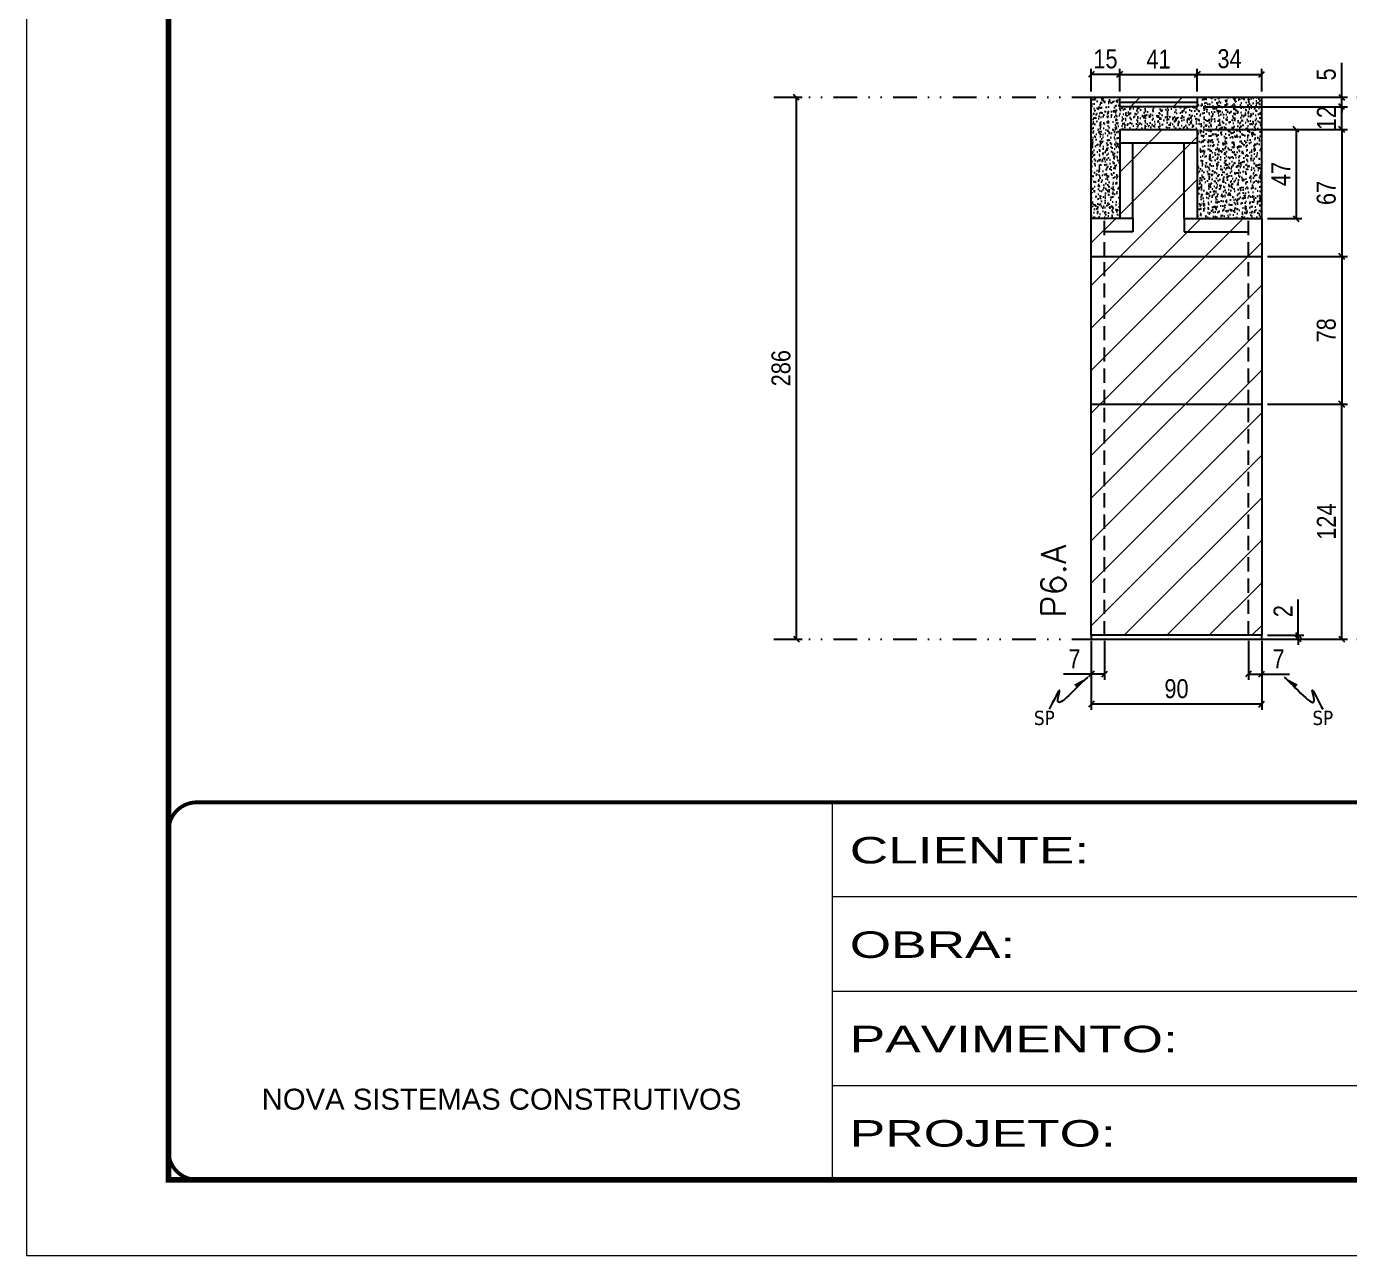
# Model space of a CAD drawing. Extents: x 808 to 7089, y -98 to 17032.
# Drawn here: x 5563 to 6262, y 3348 to 3997 of the extents above; entities that cross this region are included whole.
import ezdxf

# ---------------------------------------------------------------- set-up
doc = ezdxf.new("R2010")
doc.units = 0
for name, pattern in [('CONTINUO', [0]), ('DASHED', [0.75, 0.5, -0.25]), ('DIVIDE2', [0.625, 0.25, -0.125, 0, -0.125, 0, -0.125]), ('HIDDEN', [0.375, 0.25, -0.125])]:
    doc.linetypes.add(name, pattern=pattern)
for name, color, linetype in [('COTA', 241, 'Continuous'), ('Nível', 160, 'Continuous'), ('Painéis', 200, 'Continuous'), ('SARR_2.2x7', 40, 'Continuous'), ('SARR_EDITAR', 141, 'Continuous'), ('Sarrafo de Pressão', 42, 'HIDDEN'), ('texto', 7, 'Continuous')]:
    doc.layers.add(name, color=color, linetype=linetype)
for name, color, linetype, lineweight in [('Folhas', 255, 'Continuous', 9), ('REAPROVEITAMENTO', 251, 'Continuous', 9), ('SARRAFO DE PRESSAO', 251, 'DASHED', 9), ('Texto Seção', 7, 'Continuous', 15)]:
    doc.layers.add(name, color=color, linetype=linetype, lineweight=lineweight)
doc.styles.add('ARIAL', font='arial.ttf')
doc.styles.add('COTA TECNICA', font='techl___.ttf', dxfattribs={"height": 10})
doc.styles.add('COTA TECNICA-50', font='techl___.ttf', dxfattribs={"height": 10})
doc.styles.add('REGUA-120', font='ROMANS.shx', dxfattribs={"height": 15})
doc.styles.get("Standard").update_dxf_attribs({"font": 'arial.ttf'})
doc.styles.add('Tecnologia', font='')
doc.styles.get('Tecnologia').set_extended_font_data('Forgotten Futurist')
doc.dimstyles.new('COTA PAINEL-50', dxfattribs={"dimtxt": 10, "dimasz": 3, "dimexe": 3, "dimexo": 3, "dimgap": 3, "dimtad": 1, "dimdec": 1, "dimzin": 12, "dimdsep": 46, "dimtxsty": 'COTA TECNICA-50', "dimblk1": 'OBLIQUE', "dimblk2": 'OBLIQUE', "dimsah": 1, "dimcen": 0.9, "dimclrd": 4, "dimclre": 4, "dimclrt": 240, "dimadec": 1, "dimazin": 3, "dimtfac": 1, "dimtdec": 1, "dimtmove": 0, "dimatfit": 3, "dimfxl": 1, "dimtolj": 1, "dimtzin": 12, "dimarcsym": 0})
doc.dimstyles.new('PAINEL', dxfattribs={"dimtxt": 10, "dimasz": 3, "dimexe": 3, "dimexo": 3, "dimgap": 3, "dimtad": 1, "dimdec": 1, "dimzin": 12, "dimdsep": 46, "dimtxsty": 'COTA TECNICA', "dimblk1": 'OBLIQUE', "dimblk2": 'OBLIQUE', "dimsah": 1, "dimcen": 0.9, "dimclrd": 4, "dimclre": 4, "dimclrt": 240, "dimadec": 1, "dimazin": 3, "dimtfac": 1, "dimtdec": 1, "dimtmove": 0, "dimatfit": 3, "dimfxl": 1, "dimtolj": 1, "dimtzin": 12, "dimarcsym": 0})
doc.dimstyles.get("Standard").update_dxf_attribs({"dimtxt": 0.18, "dimasz": 0.18, "dimexe": 0.18, "dimexo": 0.0625, "dimgap": 0.09, "dimtad": 0, "dimtih": 1, "dimtoh": 1, "dimdec": 4, "dimzin": 0, "dimdsep": 46, "dimtxsty": 'Standard', "dimcen": 0.09, "dimadec": 0, "dimazin": 0, "dimtfac": 1, "dimtdec": 4, "dimtofl": 0, "dimtmove": 0, "dimatfit": 3, "dimfxl": 1, "dimtolj": 1, "dimtzin": 0, "dimarcsym": 0})

# ---------------------------------------------------------------- blocks, each defined once
blk = doc.blocks.new('9999999999')
at = {"color": 30, "linetype": 'CONTINUO'}
for p, q in [((98564.56, 34230.21), (98564.56, 34429.45)), ((98564.56, 34379.64), (99583.98, 34379.64)), ((98564.56, 34329.83), (99487.98, 34329.83)), ((98564.56, 34280.02), (99487.98, 34280.02))]:
    blk.add_line(p, q, dxfattribs=at)
at = {"color": 30, "linetype": 'CONTINUO', "const_width": 2}
blk.add_lwpolyline([(99583.98, 34230.21), (99583.98, 34414.45, 0.414214), (99568.98, 34429.45), (98228.98, 34429.45, 0.414214), (98213.98, 34414.45), (98213.98, 34245.21, 0.414214), (98228.98, 34230.21), (99583.98, 34230.21)], format="xyb", dxfattribs=at)
at = {"layer": 'Folhas'}
blk.add_lwpolyline([(98138.98, 34190.21), (99623.98, 34190.21), (99623.98, 35240.21), (98138.98, 35240.21)], close=True, dxfattribs=at)
at = {"layer": 'Folhas', "color": 30, "const_width": 3}
blk.add_lwpolyline([(98213.98, 34230.21), (99583.98, 34230.21), (99583.98, 35200.21), (98213.98, 35200.21)], close=True, dxfattribs=at)
at = {"color": 7, "linetype": 'Continuous', "ltscale": 5, "style": 'ARIAL'}
blk.add_text('NOVA SISTEMAS CONSTRUTIVOS', height=11.0592, dxfattribs=at).set_placement((98263.19, 34267.21))
at = {"layer": 'Folhas', "color": 7, "style": 'Tecnologia', "width": 1.5}
for s, p in [('CLIENTE:', (98573.65, 34397.17)), ('OBRA:', (98573.65, 34347.31)), ('PAVIMENTO:', (98573.65, 34297.5)), ('PROJETO:', (98573.65, 34247.69))]:
    blk.add_text(s, height=14, dxfattribs=at).set_placement(p)
blk = doc.blocks.new('_Oblique')
at = {"color": 0, "linetype": 'ByBlock', "lineweight": -2}
blk.add_line((-0.5, -0.5), (0.5, 0.5), dxfattribs=at)
blk = doc.blocks.new('*D1633')
at = {"layer": 'COTA', "color": 4, "lineweight": -2, "transparency": 16777216}
for p, q in [((5960.84, 3959.56), (5972.69, 3959.56)), ((5969.69, 3673.56), (5969.69, 3959.56)), ((5960.84, 3673.56), (5972.69, 3673.56))]:
    blk.add_line(p, q, dxfattribs=at)
at = {"layer": 'Defpoints', "color": 0, "transparency": 16777216}
for p in [(5957.84, 3959.56), (5969.69, 3959.56), (5957.84, 3673.56)]:
    blk.add_point(p, dxfattribs=at)
at = {"layer": 'COTA', "color": 4, "lineweight": -2, "transparency": 16777216, "xscale": 3, "yscale": 3, "zscale": 3}
for p, rotation in [((5969.69, 3959.56), 90), ((5969.69, 3673.56), 270)]:
    blk.add_blockref('_Oblique', p, dxfattribs=dict(at, rotation=rotation))
at = {"layer": 'COTA', "color": 240, "transparency": 16777216, "insert": (5961.56, 3816.56), "char_height": 10, "attachment_point": 5, "rotation": 90, "style": 'COTA TECNICA-50'}
blk.add_mtext('\\A1;286', dxfattribs=at)
blk = doc.blocks.new('*D307')
at = {"layer": 'COTA', "color": 4, "lineweight": -2, "transparency": 16777216}
for p, q in [((6125.35, 3672.56), (6125.35, 3636.2)), ((6215.35, 3672.56), (6215.35, 3636.2)), ((6215.35, 3639.2), (6125.35, 3639.2))]:
    blk.add_line(p, q, dxfattribs=at)
at = {"layer": 'Defpoints', "color": 0, "transparency": 16777216}
for p in [(6125.35, 3675.56), (6215.35, 3675.56), (6125.35, 3639.2)]:
    blk.add_point(p, dxfattribs=at)
at = {"layer": 'COTA', "color": 4, "lineweight": -2, "transparency": 16777216, "xscale": 3, "yscale": 3, "zscale": 3, "rotation": 180}
blk.add_blockref('_Oblique', (6125.35, 3639.2), dxfattribs=at)
at = {"layer": 'COTA', "color": 4, "lineweight": -2, "transparency": 16777216, "xscale": 3, "yscale": 3, "zscale": 3}
blk.add_blockref('_Oblique', (6215.35, 3639.2), dxfattribs=at)
at = {"layer": 'COTA', "color": 240, "transparency": 16777216, "insert": (6170.35, 3647.33), "char_height": 10, "attachment_point": 5, "style": 'COTA TECNICA'}
blk.add_mtext('\\A1;90', dxfattribs=at)
blk = doc.blocks.new('*D308')
at = {"layer": 'COTA', "color": 4, "lineweight": -2, "transparency": 16777216}
for p, q in [((6208.35, 3672.56), (6208.35, 3652.05)), ((6215.35, 3670.56), (6215.35, 3652.05)), ((6208.35, 3655.05), (6215.35, 3655.05)), ((6215.35, 3655.05), (6230.08, 3655.05))]:
    blk.add_line(p, q, dxfattribs=at)
at = {"layer": 'Defpoints', "color": 0, "transparency": 16777216}
for p in [(6208.35, 3675.56), (6215.35, 3673.56), (6215.35, 3655.05)]:
    blk.add_point(p, dxfattribs=at)
at = {"layer": 'COTA', "color": 4, "lineweight": -2, "transparency": 16777216, "xscale": 3, "yscale": 3, "zscale": 3, "rotation": 180}
blk.add_blockref('_Oblique', (6208.35, 3655.05), dxfattribs=at)
at = {"layer": 'COTA', "color": 4, "lineweight": -2, "transparency": 16777216, "xscale": 3, "yscale": 3, "zscale": 3}
blk.add_blockref('_Oblique', (6215.35, 3655.05), dxfattribs=at)
at = {"layer": 'COTA', "color": 240, "transparency": 16777216, "insert": (6224.21, 3663.13), "char_height": 10, "attachment_point": 5, "style": 'COTA TECNICA-50'}
blk.add_mtext('\\A1;7', dxfattribs=at)
blk = doc.blocks.new('*D309')
at = {"layer": 'COTA', "color": 4, "lineweight": -2, "transparency": 16777216}
for p, q in [((6125.35, 3670.56), (6125.35, 3652.05)), ((6132.35, 3672.56), (6132.35, 3652.05)), ((6125.35, 3655.05), (6110.61, 3655.05)), ((6132.35, 3655.05), (6125.35, 3655.05))]:
    blk.add_line(p, q, dxfattribs=at)
at = {"layer": 'Defpoints', "color": 0, "transparency": 16777216}
for p in [(6132.35, 3675.56), (6125.35, 3673.56), (6125.35, 3655.05)]:
    blk.add_point(p, dxfattribs=at)
at = {"layer": 'COTA', "color": 4, "lineweight": -2, "transparency": 16777216, "xscale": 3, "yscale": 3, "zscale": 3, "rotation": 180}
blk.add_blockref('_Oblique', (6125.35, 3655.05), dxfattribs=at)
at = {"layer": 'COTA', "color": 4, "lineweight": -2, "transparency": 16777216, "xscale": 3, "yscale": 3, "zscale": 3}
blk.add_blockref('_Oblique', (6132.35, 3655.05), dxfattribs=at)
at = {"layer": 'COTA', "color": 240, "transparency": 16777216, "insert": (6116.48, 3663.13), "char_height": 10, "attachment_point": 5, "style": 'COTA TECNICA-50'}
blk.add_mtext('\\A1;7', dxfattribs=at)
blk = doc.blocks.new('*D310')
at = {"layer": 'COTA', "color": 4, "linetype": 'ByBlock', "lineweight": -2, "transparency": 16777216}
for p, q in [((6218.35, 3797.56), (6260.58, 3797.56)), ((6257.58, 3673.56), (6257.58, 3797.56)), ((6218.35, 3673.56), (6260.58, 3673.56))]:
    blk.add_line(p, q, dxfattribs=at)
at = {"layer": 'Defpoints', "color": 0, "linetype": 'ByBlock', "transparency": 16777216}
for p in [(6215.35, 3797.56), (6257.58, 3797.56), (6215.35, 3673.56)]:
    blk.add_point(p, dxfattribs=at)
at = {"layer": 'COTA', "color": 4, "linetype": 'ByBlock', "lineweight": -2, "transparency": 16777216, "xscale": 3, "yscale": 3, "zscale": 3}
for p, rotation in [((6257.58, 3797.56), 90), ((6257.58, 3673.56), 270)]:
    blk.add_blockref('_Oblique', p, dxfattribs=dict(at, rotation=rotation))
at = {"layer": 'COTA', "color": 240, "linetype": 'ByBlock', "transparency": 16777216, "insert": (6249.5, 3735.56), "char_height": 10, "attachment_point": 5, "rotation": 90, "style": 'COTA TECNICA'}
blk.add_mtext('\\A1;124', dxfattribs=at)
blk = doc.blocks.new('*D311')
at = {"layer": 'COTA', "color": 4, "lineweight": -2, "transparency": 16777216}
for p, q in [((6234.6, 3675.56), (6234.6, 3694.37)), ((6218.35, 3675.56), (6237.6, 3675.56)), ((6234.6, 3673.56), (6234.6, 3675.56)), ((6218.35, 3673.56), (6237.6, 3673.56)), ((6234.6, 3673.56), (6234.6, 3670.56))]:
    blk.add_line(p, q, dxfattribs=at)
at = {"layer": 'Defpoints', "color": 0, "transparency": 16777216}
for p in [(6215.35, 3675.56), (6215.35, 3673.56), (6234.6, 3673.56)]:
    blk.add_point(p, dxfattribs=at)
at = {"layer": 'COTA', "color": 4, "lineweight": -2, "transparency": 16777216, "xscale": 3, "yscale": 3, "zscale": 3}
for p, rotation in [((6234.6, 3675.56), 270), ((6234.6, 3673.56), 90)]:
    blk.add_blockref('_Oblique', p, dxfattribs=dict(at, rotation=rotation))
at = {"layer": 'COTA', "color": 240, "transparency": 16777216, "insert": (6226.6, 3688.31), "char_height": 10, "attachment_point": 5, "rotation": 90, "style": 'COTA TECNICA-50'}
blk.add_mtext('\\A1;2', dxfattribs=at)
blk = doc.blocks.new('*D312')
at = {"layer": 'COTA', "color": 4, "linetype": 'ByBlock', "lineweight": -2, "transparency": 16777216}
for p, q in [((6218.35, 3797.56), (6260.58, 3797.56)), ((6257.58, 3673.56), (6257.58, 3797.56)), ((6218.35, 3673.56), (6260.58, 3673.56))]:
    blk.add_line(p, q, dxfattribs=at)
at = {"layer": 'Defpoints', "color": 0, "linetype": 'ByBlock', "transparency": 16777216}
for p in [(6215.35, 3797.56), (6257.58, 3797.56), (6215.35, 3673.56)]:
    blk.add_point(p, dxfattribs=at)
at = {"layer": 'COTA', "color": 4, "linetype": 'ByBlock', "lineweight": -2, "transparency": 16777216, "xscale": 3, "yscale": 3, "zscale": 3}
for p, rotation in [((6257.58, 3797.56), 90), ((6257.58, 3673.56), 270)]:
    blk.add_blockref('_Oblique', p, dxfattribs=dict(at, rotation=rotation))
at = {"layer": 'COTA', "color": 240, "linetype": 'ByBlock', "transparency": 16777216, "insert": (6249.5, 3735.56), "char_height": 10, "attachment_point": 5, "rotation": 90, "style": 'COTA TECNICA'}
blk.add_mtext('\\A1;124', dxfattribs=at)
blk = doc.blocks.new('*D313')
at = {"layer": 'COTA', "color": 4, "lineweight": -2, "transparency": 16777216}
for p, q in [((6181.35, 3962.56), (6181.35, 3974.66)), ((6181.35, 3971.66), (6215.35, 3971.66)), ((6215.35, 3962.56), (6215.35, 3974.66))]:
    blk.add_line(p, q, dxfattribs=at)
at = {"layer": 'Defpoints', "color": 0, "transparency": 16777216}
for p in [(6215.35, 3971.66), (6181.35, 3959.56), (6215.35, 3959.56)]:
    blk.add_point(p, dxfattribs=at)
at = {"layer": 'COTA', "color": 4, "lineweight": -2, "transparency": 16777216, "xscale": 3, "yscale": 3, "zscale": 3, "rotation": 180}
blk.add_blockref('_Oblique', (6181.35, 3971.66), dxfattribs=at)
at = {"layer": 'COTA', "color": 4, "lineweight": -2, "transparency": 16777216, "xscale": 3, "yscale": 3, "zscale": 3}
blk.add_blockref('_Oblique', (6215.35, 3971.66), dxfattribs=at)
at = {"layer": 'COTA', "color": 240, "transparency": 16777216, "insert": (6198.35, 3979.88), "char_height": 10, "attachment_point": 5, "style": 'COTA TECNICA-50'}
blk.add_mtext('\\A1;34', dxfattribs=at)
blk = doc.blocks.new('*D314')
at = {"layer": 'COTA', "color": 4, "lineweight": -2, "transparency": 16777216}
for p, q in [((6184.35, 3942.56), (6260.58, 3942.56)), ((6257.58, 3942.56), (6257.58, 3875.56)), ((6218.35, 3875.56), (6260.58, 3875.56))]:
    blk.add_line(p, q, dxfattribs=at)
at = {"layer": 'Defpoints', "color": 0, "transparency": 16777216}
for p in [(6181.35, 3942.56), (6215.35, 3875.56), (6257.58, 3875.56)]:
    blk.add_point(p, dxfattribs=at)
at = {"layer": 'COTA', "color": 4, "lineweight": -2, "transparency": 16777216, "xscale": 3, "yscale": 3, "zscale": 3}
for p, rotation in [((6257.58, 3942.56), 90), ((6257.58, 3875.56), 270)]:
    blk.add_blockref('_Oblique', p, dxfattribs=dict(at, rotation=rotation))
at = {"layer": 'COTA', "color": 240, "transparency": 16777216, "insert": (6249.47, 3909.06), "char_height": 10, "attachment_point": 5, "rotation": 90, "style": 'COTA TECNICA'}
blk.add_mtext('\\A1;67', dxfattribs=at)
blk = doc.blocks.new('*D1634')
at = {"layer": 'COTA', "color": 4, "lineweight": -2, "transparency": 16777216}
for p, q in [((6218.35, 3875.56), (6260.58, 3875.56)), ((6257.58, 3875.56), (6257.58, 3797.56)), ((6218.35, 3797.56), (6260.58, 3797.56))]:
    blk.add_line(p, q, dxfattribs=at)
at = {"layer": 'Defpoints', "color": 0, "transparency": 16777216}
for p in [(6215.35, 3875.56), (6215.35, 3797.56), (6257.58, 3797.56)]:
    blk.add_point(p, dxfattribs=at)
at = {"layer": 'COTA', "color": 4, "lineweight": -2, "transparency": 16777216, "xscale": 3, "yscale": 3, "zscale": 3}
for p, rotation in [((6257.58, 3875.56), 90), ((6257.58, 3797.56), 270)]:
    blk.add_blockref('_Oblique', p, dxfattribs=dict(at, rotation=rotation))
at = {"layer": 'COTA', "color": 240, "transparency": 16777216, "insert": (6249.48, 3836.56), "char_height": 10, "attachment_point": 5, "rotation": 90, "style": 'COTA TECNICA'}
blk.add_mtext('\\A1;78', dxfattribs=at)
blk = doc.blocks.new('*D1635')
at = {"layer": 'COTA', "color": 4, "lineweight": -2, "transparency": 16777216}
for p, q in [((6184.35, 3942.56), (6236.53, 3942.56)), ((6233.53, 3942.56), (6233.53, 3895.56)), ((6218.35, 3895.56), (6236.53, 3895.56))]:
    blk.add_line(p, q, dxfattribs=at)
at = {"layer": 'Defpoints', "color": 0, "transparency": 16777216}
for p in [(6181.35, 3942.56), (6215.35, 3895.56), (6233.53, 3895.56)]:
    blk.add_point(p, dxfattribs=at)
at = {"layer": 'COTA', "color": 4, "lineweight": -2, "transparency": 16777216, "xscale": 3, "yscale": 3, "zscale": 3}
for p, rotation in [((6233.53, 3942.56), 90), ((6233.53, 3895.56), 270)]:
    blk.add_blockref('_Oblique', p, dxfattribs=dict(at, rotation=rotation))
at = {"layer": 'COTA', "color": 240, "transparency": 16777216, "insert": (6225.45, 3919.06), "char_height": 10, "attachment_point": 5, "rotation": 90, "style": 'COTA TECNICA'}
blk.add_mtext('\\A1;47', dxfattribs=at)
blk = doc.blocks.new('*D315')
at = {"layer": 'COTA', "color": 4, "lineweight": -2, "transparency": 16777216}
for p, q in [((6125.35, 3962.56), (6125.35, 3974.66)), ((6140.35, 3971.66), (6125.35, 3971.66)), ((6140.35, 3962.56), (6140.35, 3974.66))]:
    blk.add_line(p, q, dxfattribs=at)
at = {"layer": 'Defpoints', "color": 0, "transparency": 16777216}
for p in [(6125.35, 3971.66), (6125.35, 3959.56), (6140.35, 3959.56)]:
    blk.add_point(p, dxfattribs=at)
at = {"layer": 'COTA', "color": 4, "lineweight": -2, "transparency": 16777216, "xscale": 3, "yscale": 3, "zscale": 3, "rotation": 180}
blk.add_blockref('_Oblique', (6125.35, 3971.66), dxfattribs=at)
at = {"layer": 'COTA', "color": 4, "lineweight": -2, "transparency": 16777216, "xscale": 3, "yscale": 3, "zscale": 3}
blk.add_blockref('_Oblique', (6140.35, 3971.66), dxfattribs=at)
at = {"layer": 'COTA', "color": 240, "transparency": 16777216, "insert": (6132.85, 3979.77), "char_height": 10, "attachment_point": 5, "style": 'COTA TECNICA'}
blk.add_mtext('\\A1;15', dxfattribs=at)
blk = doc.blocks.new('*D1636')
at = {"layer": 'COTA', "color": 4, "lineweight": -2, "transparency": 16777216}
for p, q in [((6184.35, 3954.56), (6260.58, 3954.56)), ((6257.58, 3942.56), (6257.58, 3954.56)), ((6184.35, 3942.56), (6260.58, 3942.56))]:
    blk.add_line(p, q, dxfattribs=at)
at = {"layer": 'Defpoints', "color": 0, "transparency": 16777216}
for p in [(6181.35, 3954.56), (6257.58, 3954.56), (6181.35, 3942.56)]:
    blk.add_point(p, dxfattribs=at)
at = {"layer": 'COTA', "color": 4, "lineweight": -2, "transparency": 16777216, "xscale": 3, "yscale": 3, "zscale": 3}
for p, rotation in [((6257.58, 3954.56), 90), ((6257.58, 3942.56), 270)]:
    blk.add_blockref('_Oblique', p, dxfattribs=dict(at, rotation=rotation))
at = {"layer": 'COTA', "color": 240, "transparency": 16777216, "insert": (6249.52, 3948.56), "char_height": 10, "attachment_point": 5, "rotation": 90, "style": 'COTA TECNICA'}
blk.add_mtext('\\A1;12', dxfattribs=at)
blk = doc.blocks.new('*D1644')
at = {"layer": 'COTA', "color": 4, "lineweight": -2, "transparency": 16777216}
for p, q in [((6257.58, 3959.56), (6257.58, 3977.66)), ((6184.35, 3959.56), (6260.58, 3959.56)), ((6184.35, 3954.56), (6260.58, 3954.56)), ((6257.58, 3954.56), (6257.58, 3959.56)), ((6257.58, 3954.56), (6257.58, 3951.56))]:
    blk.add_line(p, q, dxfattribs=at)
at = {"layer": 'Defpoints', "color": 0, "transparency": 16777216}
for p in [(6181.35, 3959.56), (6181.35, 3954.56), (6257.58, 3959.56)]:
    blk.add_point(p, dxfattribs=at)
at = {"layer": 'COTA', "color": 4, "lineweight": -2, "transparency": 16777216, "xscale": 3, "yscale": 3, "zscale": 3}
for p, rotation in [((6257.58, 3959.56), 270), ((6257.58, 3954.56), 90)]:
    blk.add_blockref('_Oblique', p, dxfattribs=dict(at, rotation=rotation))
at = {"layer": 'COTA', "color": 240, "transparency": 16777216, "insert": (6249.47, 3971.61), "char_height": 10, "attachment_point": 5, "rotation": 90, "style": 'COTA TECNICA'}
blk.add_mtext('\\A1;5', dxfattribs=at)
blk = doc.blocks.new('*D1645')
at = {"layer": 'COTA', "color": 4, "lineweight": -2, "transparency": 16777216}
for p, q in [((6140.35, 3962.56), (6140.35, 3974.66)), ((6140.35, 3971.66), (6181.35, 3971.66)), ((6181.35, 3962.56), (6181.35, 3974.66))]:
    blk.add_line(p, q, dxfattribs=at)
at = {"layer": 'Defpoints', "color": 0, "transparency": 16777216}
for p in [(6181.35, 3971.66), (6140.35, 3959.56), (6181.35, 3959.56)]:
    blk.add_point(p, dxfattribs=at)
at = {"layer": 'COTA', "color": 4, "lineweight": -2, "transparency": 16777216, "xscale": 3, "yscale": 3, "zscale": 3, "rotation": 180}
blk.add_blockref('_Oblique', (6140.35, 3971.66), dxfattribs=at)
at = {"layer": 'COTA', "color": 4, "lineweight": -2, "transparency": 16777216, "xscale": 3, "yscale": 3, "zscale": 3}
blk.add_blockref('_Oblique', (6181.35, 3971.66), dxfattribs=at)
at = {"layer": 'COTA', "color": 240, "transparency": 16777216, "insert": (6160.85, 3979.73), "char_height": 10, "attachment_point": 5, "style": 'COTA TECNICA'}
blk.add_mtext('\\A1;41', dxfattribs=at)

msp = doc.modelspace()

# ---------------------------------------------------------------- hatches: boundary and pattern name
at = {"layer": 'COTA', "linetype": 'ByBlock'}
h = msp.add_hatch(dxfattribs=at)
h.set_pattern_fill('AR-CONC', color=256, scale=0.03)
h.set_pattern_definition([(50, (-2321.7415, -152.4276), (5.46554, -0.4781726), [0.5715, -6.2865]), (355, (-2321.7415, -152.4276), (-1.0573026, 5.7317054), [0.4572, -5.0292175]), (100.451445, (-2321.286, -152.4674), (4.4082374, 5.2535326), [0.4857003, -5.3427073]), (46.1842, (-2321.7415, -150.9036), (8.132371, -1.26127), [0.85725, -9.42975]), (96.63556, (-2321.064, -151.009), (7.122124, 7.422784), [0.728551, -8.014068]), (351.18415, (-2321.7415, -150.9036), (7.122124, 7.422784), [0.685799, -7.543792]), (21, (-2320.9795, -151.2846), (4.5484317, -3.067956), [0.5715, -6.2865]), (326, (-2320.9795, -151.2846), (1.854061, 5.525639), [0.4572, -5.0292]), (71.451445, (-2320.6005, -151.54), (6.4024926, 2.457683), [0.4857003, -5.342698]), (37.5, (-2321.7415, -152.4276), (0.0926581, 2.53665117), [0, -4.96824, 0, -5.1054, 0, -5.04825]), (7.5, (-2321.7415, -152.4276), (2.0045899, 3.00541724), [0, -2.91084, 0, -4.85394, 0, -1.92405]), (327.5, (-2323.4408, -152.4276), (4.06771786, -0.1718623), [0, -1.905, 0, -5.9436, 0, -7.8867]), (317.5, (-2324.2028, -152.4276), (4.4438754, 0.7627947), [0, -2.4765, 0, -3.94716, 0, -5.6007])])
h.paths.add_polyline_path([(6140.35, 3954.56), (6140.35, 3959.56), (6125.35, 3959.56), (6125.35, 3895.56), (6140.35, 3895.56), (6140.35, 3942.56), (6181.35, 3942.56), (6181.35, 3895.56), (6215.35, 3895.56), (6215.35, 3959.56), (6181.35, 3959.56), (6181.35, 3954.56)])
at = {"layer": 'REAPROVEITAMENTO', "linetype": 'ByBlock'}
h = msp.add_hatch(dxfattribs=at)
h.set_pattern_fill('ANSI31', color=256, scale=5, style=2)
h.set_pattern_definition([(45, (967.671, 3939.763), (-11.22532, 11.22532), [])])
h.paths.add_polyline_path([(6181.35, 3959.56), (6140.35, 3959.56), (6140.35, 3954.56), (6181.35, 3954.56)])
h = msp.add_hatch(dxfattribs=at)
h.set_pattern_fill('ANSI31', color=256, scale=5, style=2)
h.set_pattern_definition([(45, (2539.171, -5248.838), (-11.22532, 11.22532), [])])
h.paths.add_polyline_path([(6181.35, 3895.56), (6181.35, 3942.56), (6140.35, 3942.56), (6140.35, 3895.56), (6125.35, 3895.56), (6125.35, 3675.56), (6215.35, 3675.56), (6215.35, 3895.56)])

# ---------------------------------------------------------------- linework, layer by layer
at = {"layer": 'COTA', "linetype": 'ByBlock'}
for p, q in [((6125.35, 3959.56), (6125.35, 3959.56)), ((6125.35, 3895.56), (6125.35, 3959.56)), ((6125.35, 3959.56), (6140.35, 3959.56)), ((6181.35, 3959.56), (6215.35, 3959.56)), ((6215.35, 3895.56), (6215.35, 3959.56)), ((6125.35, 3895.56), (6125.35, 3895.56))]:
    msp.add_line(p, q, dxfattribs=at)
at = {"layer": 'Nível', "color": 4, "linetype": 'DIVIDE2', "ltscale": 50}
for p, q in [((5957.84, 3959.56), (7008.17, 3959.56)), ((5957.84, 3673.56), (7008.17, 3673.56))]:
    msp.add_line(p, q, dxfattribs=at)
at = {"layer": 'Painéis'}
for p, q in [((6140.35, 3942.56), (6181.35, 3942.56)), ((6140.35, 3942.56), (6140.35, 3895.56)), ((6181.35, 3942.56), (6181.35, 3895.56)), ((6125.35, 3797.56), (6125.35, 3895.56)), ((6140.35, 3895.56), (6125.35, 3895.56)), ((6181.35, 3895.56), (6215.35, 3895.56)), ((6215.35, 3895.56), (6215.35, 3797.56)), ((6125.35, 3875.56), (6215.35, 3875.56))]:
    msp.add_line(p, q, dxfattribs=at)
for points in [[(6140.35, 3959.56), (6181.35, 3959.56), (6181.35, 3954.56), (6140.35, 3954.56)], [(6125.35, 3797.56), (6215.35, 3797.56), (6215.35, 3675.56), (6125.35, 3675.56)], [(6125.35, 3673.56), (6215.35, 3673.56), (6215.35, 3675.56), (6125.35, 3675.56)]]:
    msp.add_lwpolyline(points, close=True, dxfattribs=at)
at = {"layer": 'SARR_2.2x7'}
for p, q in [((6140.35, 3935.56), (6181.35, 3935.56)), ((6147.35, 3895.56), (6147.35, 3935.56)), ((6174.35, 3895.56), (6174.35, 3935.56)), ((6147.35, 3895.56), (6140.35, 3895.56)), ((6147.35, 3895.56), (6147.35, 3888.56)), ((6174.35, 3895.56), (6181.35, 3895.56)), ((6174.35, 3895.56), (6174.35, 3888.56)), ((6147.35, 3888.56), (6132.35, 3888.56)), ((6174.35, 3888.56), (6208.35, 3888.56))]:
    msp.add_line(p, q, dxfattribs=at)
at = {"layer": 'SARR_EDITAR', "linetype": 'Continuous'}
msp.add_line((6140.35, 3957.06), (6181.35, 3957.06), dxfattribs=at)
at = {"layer": 'Sarrafo de Pressão', "ltscale": 30}
for p, q in [((6132.35, 3875.56), (6132.35, 3895.56)), ((6208.35, 3875.56), (6208.35, 3895.56)), ((6132.35, 3797.56), (6132.35, 3875.56)), ((6208.35, 3797.56), (6208.35, 3875.56)), ((6132.35, 3675.56), (6132.35, 3797.56)), ((6208.35, 3675.56), (6208.35, 3797.56))]:
    msp.add_line(p, q, dxfattribs=at)

# ---------------------------------------------------------------- block references
at = {"layer": 'SARRAFO DE PRESSAO', "color": 6, "linetype": 'ByBlock'}
msp.add_blockref('9999999999', (-92575.81, -30842.05), dxfattribs=at)

# ---------------------------------------------------------------- texts
at = {"layer": 'texto', "color": 0, "char_height": 7.5, "attachment_point": 5}
for insert in [(6100.57, 3631.89), (6247.59, 3631.89)]:
    msp.add_mtext('{\\fTahoma|b0|i0|c0|p34;\\C4;SP}', dxfattribs=dict(at, insert=insert))
at = {"layer": 'Texto Seção', "insert": (6111.88, 3684.82), "char_height": 13, "width": 285.3299, "attachment_point": 7, "rotation": 90, "style": 'REGUA-120'}
msp.add_mtext('P6.A', dxfattribs=at)

# ---------------------------------------------------------------- dimensions: what is measured, and where the dimension line sits
at = {"layer": 'COTA'}
dim = msp.add_linear_dim(base=(6125.35, 3971.66), p1=(6140.35, 3959.56), p2=(6125.35, 3959.56), dimstyle='PAINEL', dxfattribs=at)
dim.commit()
dim.dimension.update_dxf_attribs({"geometry": '*D315', "text_midpoint": (6132.85, 3971.66), "dimtype": 160})
for base, p1, p2, dimstyle, picture, middle in [((6181.35, 3971.66), (6140.35, 3959.56), (6181.35, 3959.56), 'PAINEL', '*D1645', (6160.85, 3979.73)), ((6215.35, 3971.66), (6181.35, 3959.56), (6215.35, 3959.56), 'COTA PAINEL-50', '*D313', (6198.35, 3979.88)), ((6215.35, 3655.05), (6208.35, 3675.56), (6215.35, 3673.56), 'COTA PAINEL-50', '*D308', (6224.21, 3663.13))]:
    dim = msp.add_linear_dim(base=base, p1=p1, p2=p2, dimstyle=dimstyle, dxfattribs=at)
    dim.commit()
    dim.dimension.update_dxf_attribs({"geometry": picture, "text_midpoint": middle})
for base, p1, p2, angle, dimstyle, picture, middle in [((6257.58, 3959.56), (6181.35, 3954.56), (6181.35, 3959.56), 90, 'PAINEL', '*D1644', (6249.47, 3971.61)), ((5969.69, 3959.56), (5957.84, 3673.56), (5957.84, 3959.56), 90, 'COTA PAINEL-50', '*D1633', (5961.56, 3816.56)), ((6257.58, 3875.56), (6181.35, 3942.56), (6215.35, 3875.56), 90, 'PAINEL', '*D314', (6249.47, 3909.06)), ((6233.53, 3895.56), (6181.35, 3942.56), (6215.35, 3895.56), 90, 'PAINEL', '*D1635', (6225.45, 3919.06)), ((6257.58, 3797.56), (6215.35, 3875.56), (6215.35, 3797.56), 90, 'PAINEL', '*D1634', (6249.48, 3836.56)), ((6125.35, 3655.05), (6132.35, 3675.56), (6125.35, 3673.56), 180, 'COTA PAINEL-50', '*D309', (6116.48, 3663.13))]:
    dim = msp.add_linear_dim(base=base, p1=p1, p2=p2, angle=angle, dimstyle=dimstyle, dxfattribs=at)
    dim.commit()
    dim.dimension.update_dxf_attribs({"geometry": picture, "text_midpoint": middle})
for base, p1, p2, dimstyle, picture, middle in [((6257.58, 3954.56), (6181.35, 3942.56), (6181.35, 3954.56), 'PAINEL', '*D1636', (6257.58, 3948.56)), ((6234.6, 3673.56), (6215.35, 3675.56), (6215.35, 3673.56), 'COTA PAINEL-50', '*D311', (6234.6, 3688.31))]:
    dim = msp.add_linear_dim(base=base, p1=p1, p2=p2, angle=90, dimstyle=dimstyle, dxfattribs=at)
    dim.commit()
    dim.dimension.update_dxf_attribs({"geometry": picture, "text_midpoint": middle, "dimtype": 160})
at = {"layer": 'COTA', "linetype": 'ByBlock'}
for picture in ['*D310', '*D312']:
    dim = msp.add_aligned_dim(p1=(6215.35, 3673.56), p2=(6215.35, 3797.56), distance=-42.23, dimstyle='PAINEL', dxfattribs=at)
    dim.commit()
    dim.dimension.update_dxf_attribs({"geometry": picture, "text_midpoint": (6249.5, 3735.56)})
at = {"layer": 'COTA'}
dim = msp.add_linear_dim(base=(6125.35, 3639.2), p1=(6215.35, 3675.56), p2=(6125.35, 3675.56), angle=180, dimstyle='PAINEL', override={"dimarcsym": 2}, dxfattribs=at)
dim.commit()
dim.dimension.update_dxf_attribs({"geometry": '*D307', "text_midpoint": (6170.35, 3647.33)})

# ---------------------------------------------------------------- leaders
at = {"layer": 'COTA', "path_type": 1}
for points in [[(6123.52, 3653.38), (6107.73, 3641.55), (6108.66, 3646.36), (6103.1, 3636.57)], [(6227.17, 3653.38), (6242.96, 3641.55), (6242.04, 3646.36), (6247.59, 3636.57)]]:
    msp.add_leader(points, dimstyle='Standard', override={"dimasz": 8}, dxfattribs=at)

doc.saveas('drawing.dxf')
